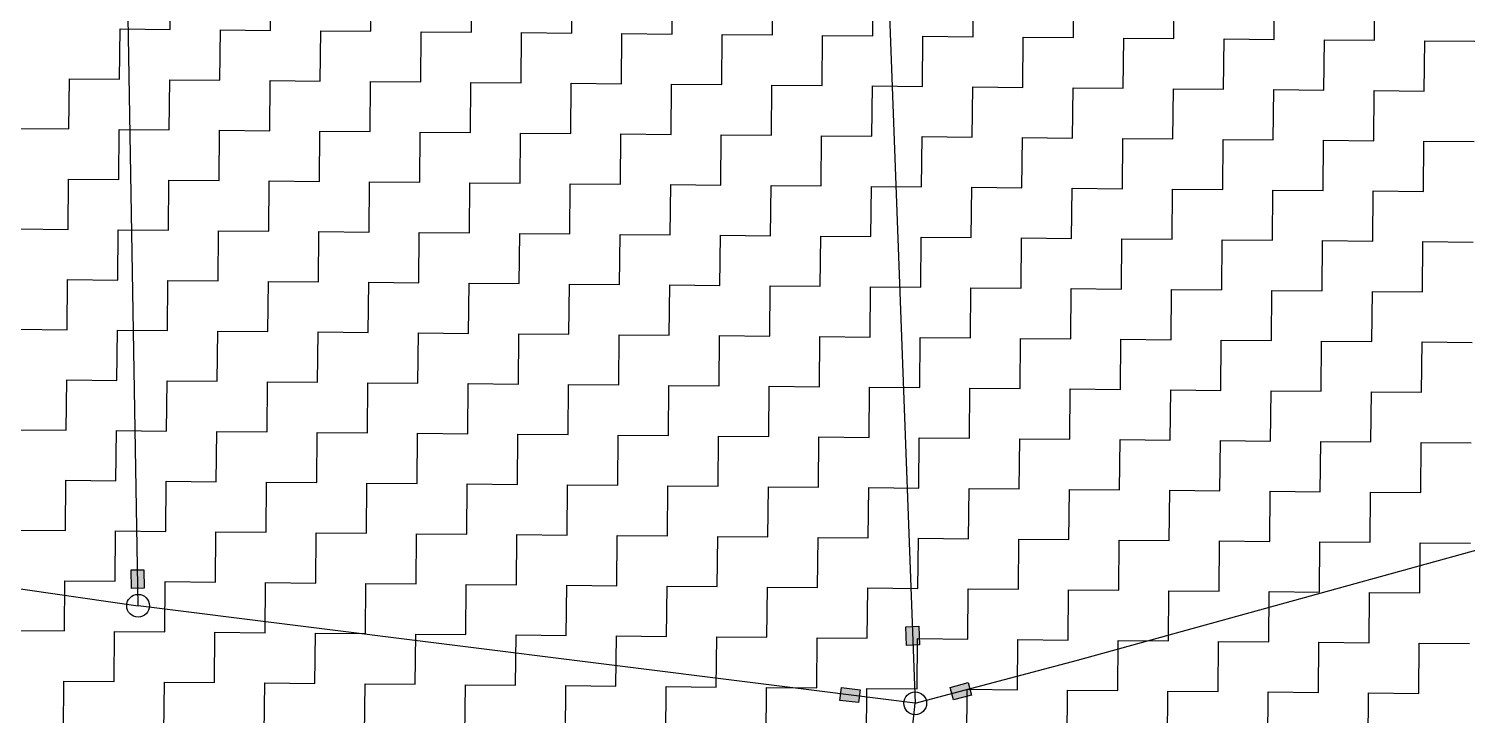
# Model space of a CAD drawing. Header units: metres. Extents: x 286188 to 288650, y 2015524 to 2018848.
# Drawn here: x 286795.9 to 287073.8, y 2015811.6 to 2015944.2 of the extents above; entities that cross this region are included whole.
import ezdxf

# ---------------------------------------------------------------- set-up
doc = ezdxf.new("R2010")
doc.units = ezdxf.units.M
doc.header["$MEASUREMENT"] = 0
doc.layers.add('POLY_HATCH', color=12, linetype='Continuous')
doc.layers.add('POLY_PARCEL', color=6, linetype='Continuous')

msp = doc.modelspace()

# ---------------------------------------------------------------- hatches: boundary and pattern name
for points in [[(286818.09, 2015839.75), (286815.61, 2015839.71), (286815.67, 2015836.12), (286818.15, 2015836.16)], [(286967.8, 2015828.83), (286965.32, 2015828.74), (286965.45, 2015825.14), (286967.94, 2015825.23)], [(286977.97, 2015815.54), (286977.33, 2015817.95), (286973.85, 2015817.03), (286974.49, 2015814.62)], [(286952.89, 2015816.99), (286952.58, 2015814.52), (286956.15, 2015814.07), (286956.46, 2015816.54)]]:
    msp.add_hatch(color=256).paths.add_polyline_path(points)

# ---------------------------------------------------------------- linework, layer by layer
for points in [[(286815.67, 2015836.12), (286815.61, 2015839.71), (286818.09, 2015839.75), (286818.15, 2015836.16)], [(286965.45, 2015825.14), (286965.32, 2015828.74), (286967.8, 2015828.83), (286967.94, 2015825.23)], [(286973.85, 2015817.03), (286977.33, 2015817.95), (286977.97, 2015815.54), (286974.49, 2015814.62)], [(286956.15, 2015814.07), (286952.58, 2015814.52), (286952.89, 2015816.99), (286956.46, 2015816.54)]]:
    msp.add_lwpolyline(points, close=True)
for centre in [(286816.97, 2015832.79), (286967.11, 2015813.95)]:
    msp.add_circle(centre, 2.2)
at = {"layer": 'POLY_HATCH', "linetype": 'Continuous'}
for p, q in [((286823.19, 2015944.09), (286823.27, 2015953.78)), ((286842.58, 2015943.91), (286842.66, 2015953.61)), ((286861.97, 2015943.74), (286862.05, 2015953.43)), ((286881.36, 2015943.56), (286881.44, 2015953.26)), ((286900.75, 2015943.39), (286900.83, 2015953.08)), ((286920.14, 2015943.21), (286920.22, 2015952.91)), ((286939.52, 2015943.04), (286939.61, 2015952.73)), ((286958.91, 2015942.86), (286959, 2015952.56)), ((286978.3, 2015942.69), (286978.39, 2015952.38)), ((286997.69, 2015942.51), (286997.78, 2015952.21)), ((287017.08, 2015942.34), (287017.17, 2015952.03)), ((287036.47, 2015942.16), (287036.56, 2015951.86)), ((287055.86, 2015941.99), (287055.95, 2015951.68)), ((286813.4, 2015934.48), (286813.49, 2015944.18)), ((286813.49, 2015944.18), (286823.19, 2015944.09)), ((286832.79, 2015934.31), (286832.88, 2015944)), ((286832.88, 2015944), (286842.58, 2015943.91)), ((286852.18, 2015934.13), (286852.27, 2015943.83)), ((286852.27, 2015943.83), (286861.97, 2015943.74)), ((286871.57, 2015933.96), (286871.66, 2015943.65)), ((286871.66, 2015943.65), (286881.36, 2015943.56)), ((286890.96, 2015933.78), (286891.05, 2015943.48)), ((286891.05, 2015943.48), (286900.75, 2015943.39)), ((286910.35, 2015933.61), (286910.44, 2015943.3)), ((286910.44, 2015943.3), (286920.14, 2015943.21)), ((286929.74, 2015933.43), (286929.83, 2015943.13)), ((286929.83, 2015943.13), (286939.52, 2015943.04)), ((286949.13, 2015933.26), (286949.22, 2015942.95)), ((286949.22, 2015942.95), (286958.91, 2015942.86)), ((286968.52, 2015933.08), (286968.61, 2015942.78)), ((286968.61, 2015942.78), (286978.3, 2015942.69)), ((286987.91, 2015932.91), (286988, 2015942.6)), ((286988, 2015942.6), (286997.69, 2015942.51)), ((287007.3, 2015932.73), (287007.39, 2015942.42)), ((287007.39, 2015942.42), (287017.08, 2015942.34)), ((287026.69, 2015932.55), (287026.78, 2015942.25)), ((287026.78, 2015942.25), (287036.47, 2015942.16)), ((287046.08, 2015932.38), (287046.17, 2015942.07)), ((287046.17, 2015942.07), (287055.86, 2015941.99)), ((287065.47, 2015932.2), (287065.56, 2015941.9)), ((287065.56, 2015941.9), (287075.25, 2015941.81)), ((286803.62, 2015924.87), (286803.71, 2015934.57)), ((286803.71, 2015934.57), (286813.4, 2015934.48)), ((286823.01, 2015924.7), (286823.1, 2015934.39)), ((286823.1, 2015934.39), (286832.79, 2015934.31)), ((286842.4, 2015924.52), (286842.49, 2015934.22)), ((286842.49, 2015934.22), (286852.18, 2015934.13)), ((286861.79, 2015924.35), (286861.88, 2015934.04)), ((286861.88, 2015934.04), (286871.57, 2015933.96)), ((286881.18, 2015924.17), (286881.27, 2015933.87)), ((286881.27, 2015933.87), (286890.96, 2015933.78)), ((286900.57, 2015924), (286900.66, 2015933.69)), ((286900.66, 2015933.69), (286910.35, 2015933.61)), ((286919.96, 2015923.82), (286920.05, 2015933.52)), ((286920.05, 2015933.52), (286929.74, 2015933.43)), ((286939.35, 2015923.65), (286939.44, 2015933.34)), ((286939.44, 2015933.34), (286949.13, 2015933.26)), ((286958.74, 2015923.47), (286958.83, 2015933.17)), ((286958.83, 2015933.17), (286968.52, 2015933.08)), ((286978.13, 2015923.3), (286978.22, 2015932.99)), ((286978.22, 2015932.99), (286987.91, 2015932.91)), ((286997.52, 2015923.12), (286997.61, 2015932.82)), ((286997.61, 2015932.82), (287007.3, 2015932.73)), ((287016.91, 2015922.95), (287017, 2015932.64)), ((287017, 2015932.64), (287026.69, 2015932.55)), ((287036.3, 2015922.77), (287036.39, 2015932.47)), ((287036.39, 2015932.47), (287046.08, 2015932.38)), ((287055.69, 2015922.6), (287055.78, 2015932.29)), ((287055.78, 2015932.29), (287065.47, 2015932.2)), ((286793.93, 2015924.96), (286803.62, 2015924.87)), ((286813.23, 2015915.09), (286813.32, 2015924.79)), ((286813.32, 2015924.79), (286823.01, 2015924.7)), ((286832.62, 2015914.92), (286832.71, 2015924.61)), ((286832.71, 2015924.61), (286842.4, 2015924.52)), ((286852.01, 2015914.74), (286852.1, 2015924.44)), ((286852.1, 2015924.44), (286861.79, 2015924.35)), ((286871.4, 2015914.57), (286871.49, 2015924.26)), ((286871.49, 2015924.26), (286881.18, 2015924.17)), ((286890.79, 2015914.39), (286890.88, 2015924.09)), ((286890.88, 2015924.09), (286900.57, 2015924)), ((286910.18, 2015914.22), (286910.27, 2015923.91)), ((286910.27, 2015923.91), (286919.96, 2015923.82)), ((286929.57, 2015914.04), (286929.65, 2015923.74)), ((286929.65, 2015923.74), (286939.35, 2015923.65)), ((286948.96, 2015913.87), (286949.04, 2015923.56)), ((286949.04, 2015923.56), (286958.74, 2015923.47)), ((286968.35, 2015913.69), (286968.43, 2015923.39)), ((286968.43, 2015923.39), (286978.13, 2015923.3)), ((286987.74, 2015913.52), (286987.82, 2015923.21)), ((286987.82, 2015923.21), (286997.52, 2015923.12)), ((287007.13, 2015913.34), (287007.21, 2015923.04)), ((287007.21, 2015923.04), (287016.91, 2015922.95)), ((287026.52, 2015913.17), (287026.6, 2015922.86)), ((287026.6, 2015922.86), (287036.3, 2015922.77)), ((287045.91, 2015912.99), (287045.99, 2015922.68)), ((287045.99, 2015922.68), (287055.69, 2015922.6)), ((287065.3, 2015912.81), (287065.38, 2015922.51)), ((287065.38, 2015922.51), (287075.08, 2015922.42)), ((286803.45, 2015905.48), (286803.53, 2015915.18)), ((286803.53, 2015915.18), (286813.23, 2015915.09)), ((286822.84, 2015905.31), (286822.92, 2015915)), ((286822.92, 2015915), (286832.62, 2015914.92)), ((286842.23, 2015905.13), (286842.31, 2015914.83)), ((286842.31, 2015914.83), (286852.01, 2015914.74)), ((286861.62, 2015904.96), (286861.7, 2015914.65)), ((286861.7, 2015914.65), (286871.4, 2015914.57)), ((286881.01, 2015904.78), (286881.09, 2015914.48)), ((286881.09, 2015914.48), (286890.79, 2015914.39)), ((286900.4, 2015904.61), (286900.48, 2015914.3)), ((286900.48, 2015914.3), (286910.18, 2015914.22)), ((286919.78, 2015904.43), (286919.87, 2015914.13)), ((286919.87, 2015914.13), (286929.57, 2015914.04)), ((286939.17, 2015904.26), (286939.26, 2015913.95)), ((286939.26, 2015913.95), (286948.96, 2015913.87)), ((286958.56, 2015904.08), (286958.65, 2015913.78)), ((286958.65, 2015913.78), (286968.35, 2015913.69)), ((286977.95, 2015903.91), (286978.04, 2015913.6)), ((286978.04, 2015913.6), (286987.74, 2015913.52)), ((286997.34, 2015903.73), (286997.43, 2015913.43)), ((286997.43, 2015913.43), (287007.13, 2015913.34)), ((287016.73, 2015903.56), (287016.82, 2015913.25)), ((287016.82, 2015913.25), (287026.52, 2015913.17)), ((287036.12, 2015903.38), (287036.21, 2015913.08)), ((287036.21, 2015913.08), (287045.91, 2015912.99)), ((287055.51, 2015903.21), (287055.6, 2015912.9)), ((287055.6, 2015912.9), (287065.3, 2015912.81)), ((286793.75, 2015905.57), (286803.45, 2015905.48)), ((286813.05, 2015895.7), (286813.14, 2015905.4)), ((286813.14, 2015905.4), (286822.84, 2015905.31)), ((286832.44, 2015895.53), (286832.53, 2015905.22)), ((286832.53, 2015905.22), (286842.23, 2015905.13)), ((286851.83, 2015895.35), (286851.92, 2015905.05)), ((286851.92, 2015905.05), (286861.62, 2015904.96)), ((286871.22, 2015895.18), (286871.31, 2015904.87)), ((286871.31, 2015904.87), (286881.01, 2015904.78)), ((286890.61, 2015895), (286890.7, 2015904.7)), ((286890.7, 2015904.7), (286900.4, 2015904.61)), ((286910, 2015894.83), (286910.09, 2015904.52)), ((286910.09, 2015904.52), (286919.78, 2015904.43)), ((286929.39, 2015894.65), (286929.48, 2015904.35)), ((286929.48, 2015904.35), (286939.17, 2015904.26)), ((286948.78, 2015894.48), (286948.87, 2015904.17)), ((286948.87, 2015904.17), (286958.56, 2015904.08)), ((286968.17, 2015894.3), (286968.26, 2015904)), ((286968.26, 2015904), (286977.95, 2015903.91)), ((286987.56, 2015894.13), (286987.65, 2015903.82)), ((286987.65, 2015903.82), (286997.34, 2015903.73)), ((287006.95, 2015893.95), (287007.04, 2015903.65)), ((287007.04, 2015903.65), (287016.73, 2015903.56)), ((287026.34, 2015893.78), (287026.43, 2015903.47)), ((287026.43, 2015903.47), (287036.12, 2015903.38)), ((287045.73, 2015893.6), (287045.82, 2015903.3)), ((287045.82, 2015903.3), (287055.51, 2015903.21)), ((287065.12, 2015893.43), (287065.21, 2015903.12)), ((287065.21, 2015903.12), (287074.9, 2015903.03)), ((286803.27, 2015886.09), (286803.36, 2015895.79)), ((286803.36, 2015895.79), (286813.05, 2015895.7)), ((286822.66, 2015885.92), (286822.75, 2015895.61)), ((286822.75, 2015895.61), (286832.44, 2015895.53)), ((286842.05, 2015885.74), (286842.14, 2015895.44)), ((286842.14, 2015895.44), (286851.83, 2015895.35)), ((286861.44, 2015885.57), (286861.53, 2015895.26)), ((286861.53, 2015895.26), (286871.22, 2015895.18)), ((286880.83, 2015885.39), (286880.92, 2015895.09)), ((286880.92, 2015895.09), (286890.61, 2015895)), ((286900.22, 2015885.22), (286900.31, 2015894.91)), ((286900.31, 2015894.91), (286910, 2015894.83)), ((286919.61, 2015885.04), (286919.7, 2015894.74)), ((286919.7, 2015894.74), (286929.39, 2015894.65)), ((286939, 2015884.87), (286939.09, 2015894.56)), ((286939.09, 2015894.56), (286948.78, 2015894.48)), ((286958.39, 2015884.69), (286958.48, 2015894.39)), ((286958.48, 2015894.39), (286968.17, 2015894.3)), ((286977.78, 2015884.52), (286977.87, 2015894.21)), ((286977.87, 2015894.21), (286987.56, 2015894.13)), ((286997.17, 2015884.34), (286997.26, 2015894.04)), ((286997.26, 2015894.04), (287006.95, 2015893.95)), ((287016.56, 2015884.17), (287016.65, 2015893.86)), ((287016.65, 2015893.86), (287026.34, 2015893.78)), ((287035.95, 2015883.99), (287036.04, 2015893.69)), ((287036.04, 2015893.69), (287045.73, 2015893.6)), ((287055.34, 2015883.82), (287055.43, 2015893.51)), ((287055.43, 2015893.51), (287065.12, 2015893.43)), ((286793.58, 2015886.18), (286803.27, 2015886.09)), ((286812.88, 2015876.31), (286812.97, 2015886.01)), ((286812.97, 2015886.01), (286822.66, 2015885.92)), ((286832.27, 2015876.14), (286832.36, 2015885.83)), ((286832.36, 2015885.83), (286842.05, 2015885.74)), ((286851.66, 2015875.96), (286851.75, 2015885.66)), ((286851.75, 2015885.66), (286861.44, 2015885.57)), ((286871.05, 2015875.79), (286871.14, 2015885.48)), ((286871.14, 2015885.48), (286880.83, 2015885.39)), ((286890.44, 2015875.61), (286890.53, 2015885.31)), ((286890.53, 2015885.31), (286900.22, 2015885.22)), ((286909.83, 2015875.44), (286909.91, 2015885.13)), ((286909.91, 2015885.13), (286919.61, 2015885.04)), ((286929.22, 2015875.26), (286929.3, 2015884.96)), ((286929.3, 2015884.96), (286939, 2015884.87)), ((286948.61, 2015875.09), (286948.69, 2015884.78)), ((286948.69, 2015884.78), (286958.39, 2015884.69)), ((286968, 2015874.91), (286968.08, 2015884.61)), ((286968.08, 2015884.61), (286977.78, 2015884.52)), ((286987.39, 2015874.74), (286987.47, 2015884.43)), ((286987.47, 2015884.43), (286997.17, 2015884.34)), ((287006.78, 2015874.56), (287006.86, 2015884.26)), ((287006.86, 2015884.26), (287016.56, 2015884.17)), ((287026.17, 2015874.39), (287026.25, 2015884.08)), ((287026.25, 2015884.08), (287035.95, 2015883.99)), ((287045.56, 2015874.21), (287045.64, 2015883.91)), ((287045.64, 2015883.91), (287055.34, 2015883.82)), ((287064.94, 2015874.04), (287065.03, 2015883.73)), ((287065.03, 2015883.73), (287074.73, 2015883.64)), ((286803.1, 2015866.71), (286803.18, 2015876.4)), ((286803.18, 2015876.4), (286812.88, 2015876.31)), ((286822.49, 2015866.53), (286822.57, 2015876.22)), ((286822.57, 2015876.22), (286832.27, 2015876.14)), ((286841.88, 2015866.35), (286841.96, 2015876.05)), ((286841.96, 2015876.05), (286851.66, 2015875.96)), ((286861.27, 2015866.18), (286861.35, 2015875.87)), ((286861.35, 2015875.87), (286871.05, 2015875.79)), ((286880.66, 2015866), (286880.74, 2015875.7)), ((286880.74, 2015875.7), (286890.44, 2015875.61)), ((286900.04, 2015865.83), (286900.13, 2015875.52)), ((286900.13, 2015875.52), (286909.83, 2015875.44)), ((286919.43, 2015865.65), (286919.52, 2015875.35)), ((286919.52, 2015875.35), (286929.22, 2015875.26)), ((286938.82, 2015865.48), (286938.91, 2015875.17)), ((286938.91, 2015875.17), (286948.61, 2015875.09)), ((286958.21, 2015865.3), (286958.3, 2015875)), ((286958.3, 2015875), (286968, 2015874.91)), ((286977.6, 2015865.13), (286977.69, 2015874.82)), ((286977.69, 2015874.82), (286987.39, 2015874.74)), ((286996.99, 2015864.95), (286997.08, 2015874.65)), ((286997.08, 2015874.65), (287006.78, 2015874.56)), ((287016.38, 2015864.78), (287016.47, 2015874.47)), ((287016.47, 2015874.47), (287026.17, 2015874.39)), ((287035.77, 2015864.6), (287035.86, 2015874.3)), ((287035.86, 2015874.3), (287045.56, 2015874.21)), ((287055.16, 2015864.43), (287055.25, 2015874.12)), ((287055.25, 2015874.12), (287064.94, 2015874.04)), ((286793.4, 2015866.79), (286803.1, 2015866.71)), ((286812.7, 2015856.92), (286812.79, 2015866.62)), ((286812.79, 2015866.62), (286822.49, 2015866.53)), ((286832.09, 2015856.75), (286832.18, 2015866.44)), ((286832.18, 2015866.44), (286841.88, 2015866.35)), ((286851.48, 2015856.57), (286851.57, 2015866.27)), ((286851.57, 2015866.27), (286861.27, 2015866.18)), ((286870.87, 2015856.4), (286870.96, 2015866.09)), ((286870.96, 2015866.09), (286880.66, 2015866)), ((286890.26, 2015856.22), (286890.35, 2015865.92)), ((286890.35, 2015865.92), (286900.04, 2015865.83)), ((286909.65, 2015856.05), (286909.74, 2015865.74)), ((286909.74, 2015865.74), (286919.43, 2015865.65)), ((286929.04, 2015855.87), (286929.13, 2015865.57)), ((286929.13, 2015865.57), (286938.82, 2015865.48)), ((286948.43, 2015855.7), (286948.52, 2015865.39)), ((286948.52, 2015865.39), (286958.21, 2015865.3)), ((286967.82, 2015855.52), (286967.91, 2015865.22)), ((286967.91, 2015865.22), (286977.6, 2015865.13)), ((286987.21, 2015855.35), (286987.3, 2015865.04)), ((286987.3, 2015865.04), (286996.99, 2015864.95)), ((287006.6, 2015855.17), (287006.69, 2015864.87)), ((287006.69, 2015864.87), (287016.38, 2015864.78)), ((287025.99, 2015855), (287026.08, 2015864.69)), ((287026.08, 2015864.69), (287035.77, 2015864.6)), ((287045.38, 2015854.82), (287045.47, 2015864.52)), ((287045.47, 2015864.52), (287055.16, 2015864.43)), ((287064.77, 2015854.65), (287064.86, 2015864.34)), ((287064.86, 2015864.34), (287074.55, 2015864.25)), ((286802.92, 2015847.32), (286803.01, 2015857.01)), ((286803.01, 2015857.01), (286812.7, 2015856.92)), ((286822.31, 2015847.14), (286822.4, 2015856.84)), ((286822.4, 2015856.84), (286832.09, 2015856.75)), ((286841.7, 2015846.97), (286841.79, 2015856.66)), ((286841.79, 2015856.66), (286851.48, 2015856.57)), ((286861.09, 2015846.79), (286861.18, 2015856.48)), ((286861.18, 2015856.48), (286870.87, 2015856.4)), ((286880.48, 2015846.61), (286880.57, 2015856.31)), ((286880.57, 2015856.31), (286890.26, 2015856.22)), ((286899.87, 2015846.44), (286899.96, 2015856.13)), ((286899.96, 2015856.13), (286909.65, 2015856.05)), ((286919.26, 2015846.26), (286919.35, 2015855.96)), ((286919.35, 2015855.96), (286929.04, 2015855.87)), ((286938.65, 2015846.09), (286938.74, 2015855.78)), ((286938.74, 2015855.78), (286948.43, 2015855.7)), ((286958.04, 2015845.91), (286958.13, 2015855.61)), ((286958.13, 2015855.61), (286967.82, 2015855.52)), ((286977.43, 2015845.74), (286977.52, 2015855.43)), ((286977.52, 2015855.43), (286987.21, 2015855.35)), ((286996.82, 2015845.56), (286996.91, 2015855.26)), ((286996.91, 2015855.26), (287006.6, 2015855.17)), ((287016.21, 2015845.39), (287016.3, 2015855.08)), ((287016.3, 2015855.08), (287025.99, 2015855)), ((287035.6, 2015845.21), (287035.69, 2015854.91)), ((287035.69, 2015854.91), (287045.38, 2015854.82)), ((287054.99, 2015845.04), (287055.07, 2015854.73)), ((287055.07, 2015854.73), (287064.77, 2015854.65)), ((286793.23, 2015847.4), (286802.92, 2015847.32)), ((286812.53, 2015837.53), (286812.62, 2015847.23)), ((286812.62, 2015847.23), (286822.31, 2015847.14)), ((286831.92, 2015837.36), (286832.01, 2015847.05)), ((286832.01, 2015847.05), (286841.7, 2015846.97)), ((286851.31, 2015837.18), (286851.4, 2015846.88)), ((286851.4, 2015846.88), (286861.09, 2015846.79)), ((286870.7, 2015837.01), (286870.79, 2015846.7)), ((286870.79, 2015846.7), (286880.48, 2015846.61)), ((286890.09, 2015836.83), (286890.17, 2015846.53)), ((286890.17, 2015846.53), (286899.87, 2015846.44)), ((286909.48, 2015836.66), (286909.56, 2015846.35)), ((286909.56, 2015846.35), (286919.26, 2015846.26)), ((286928.87, 2015836.48), (286928.95, 2015846.18)), ((286928.95, 2015846.18), (286938.65, 2015846.09)), ((286948.26, 2015836.31), (286948.34, 2015846)), ((286948.34, 2015846), (286958.04, 2015845.91)), ((286967.65, 2015836.13), (286967.73, 2015845.83)), ((286967.73, 2015845.83), (286977.43, 2015845.74)), ((286987.04, 2015835.96), (286987.12, 2015845.65)), ((286987.12, 2015845.65), (286996.82, 2015845.56)), ((287006.43, 2015835.78), (287006.51, 2015845.48)), ((287006.51, 2015845.48), (287016.21, 2015845.39)), ((287025.82, 2015835.61), (287025.9, 2015845.3)), ((287025.9, 2015845.3), (287035.6, 2015845.21)), ((287045.2, 2015835.43), (287045.29, 2015845.13)), ((287045.29, 2015845.13), (287054.99, 2015845.04)), ((287064.59, 2015835.26), (287064.68, 2015844.95)), ((287064.68, 2015844.95), (287074.38, 2015844.86)), ((286802.75, 2015827.93), (286802.83, 2015837.62)), ((286802.83, 2015837.62), (286812.53, 2015837.53)), ((286822.14, 2015827.75), (286822.22, 2015837.45)), ((286822.22, 2015837.45), (286831.92, 2015837.36)), ((286841.53, 2015827.58), (286841.61, 2015837.27)), ((286841.61, 2015837.27), (286851.31, 2015837.18)), ((286860.92, 2015827.4), (286861, 2015837.1)), ((286861, 2015837.1), (286870.7, 2015837.01)), ((286880.3, 2015827.23), (286880.39, 2015836.92)), ((286880.39, 2015836.92), (286890.09, 2015836.83)), ((286899.69, 2015827.05), (286899.78, 2015836.74)), ((286899.78, 2015836.74), (286909.48, 2015836.66)), ((286919.08, 2015826.87), (286919.17, 2015836.57)), ((286919.17, 2015836.57), (286928.87, 2015836.48)), ((286938.47, 2015826.7), (286938.56, 2015836.39)), ((286938.56, 2015836.39), (286948.26, 2015836.31)), ((286957.86, 2015826.52), (286957.95, 2015836.22)), ((286957.95, 2015836.22), (286967.65, 2015836.13)), ((286977.25, 2015826.35), (286977.34, 2015836.04)), ((286977.34, 2015836.04), (286987.04, 2015835.96)), ((286996.64, 2015826.17), (286996.73, 2015835.87)), ((286996.73, 2015835.87), (287006.43, 2015835.78)), ((287016.03, 2015826), (287016.12, 2015835.69)), ((287016.12, 2015835.69), (287025.82, 2015835.61)), ((287035.42, 2015825.82), (287035.51, 2015835.52)), ((287035.51, 2015835.52), (287045.2, 2015835.43)), ((287054.81, 2015825.65), (287054.9, 2015835.34)), ((287054.9, 2015835.34), (287064.59, 2015835.26)), ((286793.05, 2015828.01), (286802.75, 2015827.93)), ((286812.35, 2015818.14), (286812.44, 2015827.84)), ((286812.44, 2015827.84), (286822.14, 2015827.75)), ((286831.74, 2015817.97), (286831.83, 2015827.66)), ((286831.83, 2015827.66), (286841.53, 2015827.58)), ((286851.13, 2015817.79), (286851.22, 2015827.49)), ((286851.22, 2015827.49), (286860.92, 2015827.4)), ((286870.52, 2015817.62), (286870.61, 2015827.31)), ((286870.61, 2015827.31), (286880.3, 2015827.23)), ((286889.91, 2015817.44), (286890, 2015827.14)), ((286890, 2015827.14), (286899.69, 2015827.05)), ((286909.3, 2015817.27), (286909.39, 2015826.96)), ((286909.39, 2015826.96), (286919.08, 2015826.87)), ((286928.69, 2015817.09), (286928.78, 2015826.79)), ((286928.78, 2015826.79), (286938.47, 2015826.7)), ((286948.08, 2015816.92), (286948.17, 2015826.61)), ((286948.17, 2015826.61), (286957.86, 2015826.52)), ((286967.47, 2015816.74), (286967.56, 2015826.44)), ((286967.56, 2015826.44), (286977.25, 2015826.35)), ((286986.86, 2015816.57), (286986.95, 2015826.26)), ((286986.95, 2015826.26), (286996.64, 2015826.17)), ((287006.25, 2015816.39), (287006.34, 2015826.09)), ((287006.34, 2015826.09), (287016.03, 2015826)), ((287025.64, 2015816.22), (287025.73, 2015825.91)), ((287025.73, 2015825.91), (287035.42, 2015825.82)), ((287045.03, 2015816.04), (287045.12, 2015825.74)), ((287045.12, 2015825.74), (287054.81, 2015825.65)), ((287064.42, 2015815.87), (287064.51, 2015825.56)), ((287064.51, 2015825.56), (287074.2, 2015825.47)), ((286802.57, 2015808.54), (286802.66, 2015818.23)), ((286802.66, 2015818.23), (286812.35, 2015818.14)), ((286821.96, 2015808.36), (286822.05, 2015818.06)), ((286822.05, 2015818.06), (286831.74, 2015817.97)), ((286841.35, 2015808.19), (286841.44, 2015817.88)), ((286841.44, 2015817.88), (286851.13, 2015817.79)), ((286860.74, 2015808.01), (286860.83, 2015817.71)), ((286860.83, 2015817.71), (286870.52, 2015817.62)), ((286880.13, 2015807.84), (286880.22, 2015817.53)), ((286880.22, 2015817.53), (286889.91, 2015817.44)), ((286899.52, 2015807.66), (286899.61, 2015817.36)), ((286899.61, 2015817.36), (286909.3, 2015817.27)), ((286918.91, 2015807.49), (286919, 2015817.18)), ((286919, 2015817.18), (286928.69, 2015817.09)), ((286938.3, 2015807.31), (286938.39, 2015817)), ((286938.39, 2015817), (286948.08, 2015816.92)), ((286957.69, 2015807.13), (286957.78, 2015816.83)), ((286957.78, 2015816.83), (286967.47, 2015816.74)), ((286977.08, 2015806.96), (286977.17, 2015816.65)), ((286977.17, 2015816.65), (286986.86, 2015816.57)), ((286996.47, 2015806.78), (286996.56, 2015816.48)), ((286996.56, 2015816.48), (287006.25, 2015816.39)), ((287015.86, 2015806.61), (287015.95, 2015816.3)), ((287015.95, 2015816.3), (287025.64, 2015816.22)), ((287035.25, 2015806.43), (287035.33, 2015816.13)), ((287035.33, 2015816.13), (287045.03, 2015816.04)), ((287054.64, 2015806.26), (287054.72, 2015815.95)), ((287054.72, 2015815.95), (287064.42, 2015815.87))]:
    msp.add_line(p, q, dxfattribs=at)
at = {"layer": 'POLY_PARCEL'}
for p, q in [((286816.97, 2015832.79), (286813.44, 2016044.23)), ((286960.73, 2015985.26), (286967.11, 2015813.95)), ((286998.45, 2015822.26), (287163.15, 2015867.82)), ((286679.95, 2015852.54), (286816.97, 2015832.79)), ((286967.11, 2015813.95), (286816.97, 2015832.79)), ((286967.11, 2015813.95), (286998.45, 2015822.26)), ((286942.46, 2015587.8), (286967.11, 2015813.95))]:
    msp.add_line(p, q, dxfattribs=at)

doc.saveas('drawing.dxf')
